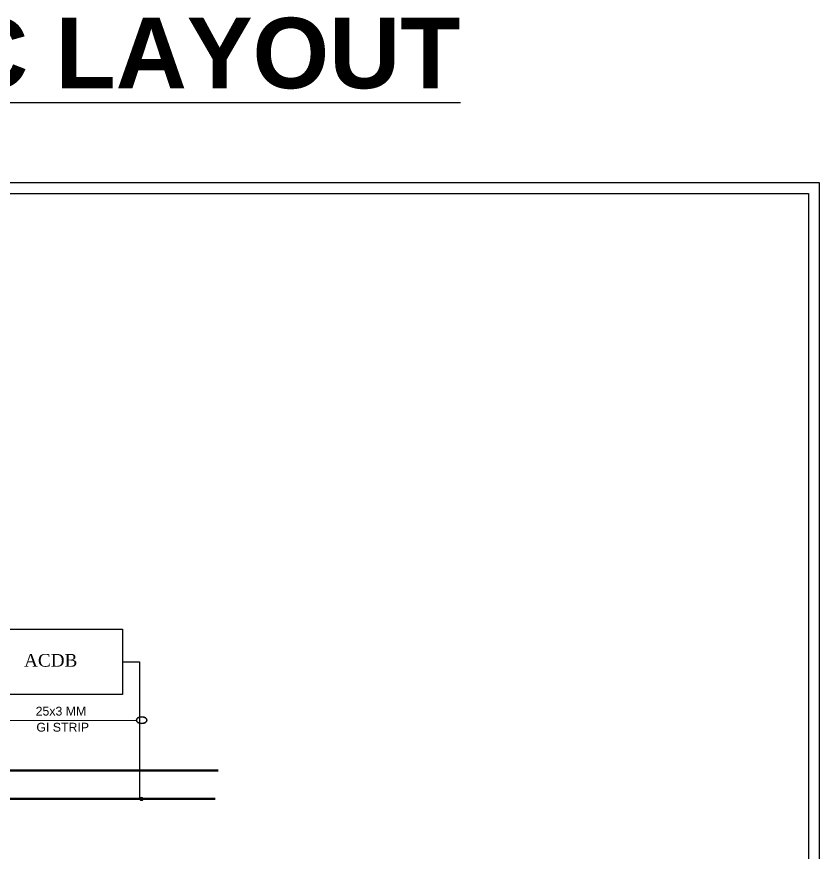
# Model space of a CAD drawing. Extents: x 3505867 to 3988380, y -625948 to -590408.
# Drawn here: x 3727261 to 3744332, y -608178 to -590408 of the extents above; entities that cross this region are included whole.
import ezdxf
from ezdxf.enums import TextEntityAlignment as Align

# ---------------------------------------------------------------- set-up
doc = ezdxf.new("R2010")
doc.units = 0
doc.header["$LTSCALE"] = 6
doc.header["$MEASUREMENT"] = 0
doc.layers.get('0').update_dxf_attribs({"linetype": 'CONTINUOUS'})
doc.layers.add('EP', color=3, linetype='CONTINUOUS')
doc.layers.add('TITLE', color=7, linetype='CONTINUOUS')
doc.styles.add('ARIAL', font='')
doc.styles.add('ROMANS', font='romans.shx')
doc.styles.get("Standard").update_dxf_attribs({"font": 'SIMPLEX'})
doc.styles.add('TIMES_R', font='', dxfattribs={"height": 1.25})
doc.styles.get('ARIAL').set_extended_font_data('Arial')
doc.styles.get('TIMES_R').set_extended_font_data('Times New Roman')
doc.linetypes.add('GI_CABLE_SUPPLY', pattern='A,12.7,-5.08,["GI",Standard,S=2.54,R=0,X=-2.54,Y=-1.27],-5.08', length=22.86)
doc.dimstyles.new('cab.dim', dxfattribs={"dimscale": 1.1, "dimtxt": 115, "dimasz": 100, "dimexe": 10, "dimexo": 50, "dimgap": 35, "dimtad": 1, "dimdec": 0, "dimzin": 0, "dimdsep": 46, "dimtxsty": 'ROMANS', "dimcen": 0, "dimdle": 100, "dimclrd": 8, "dimclre": 8, "dimclrt": 7, "dimadec": 0, "dimazin": 0, "dimtfac": 1, "dimtdec": 0, "dimtofl": 0, "dimtmove": 0, "dimatfit": 3, "dimfxl": 1, "dimtolj": 1, "dimtzin": 0, "dimarcsym": 0})

msp = doc.modelspace()

# ---------------------------------------------------------------- linework, layer by layer
for points in [[(3744332.2, -593936.6), (3744332.2, -625948), (3699251, -625948), (3699251, -593936.6)], [(3744100.4, -594168.4), (3744100.4, -625716.2), (3699482.8, -625716.2), (3699482.8, -594168.4)]]:
    msp.add_lwpolyline(points, close=True)
at = {"layer": 'EP', "color": 1, "linetype": 'GI_CABLE_SUPPLY', "ltscale": 10, "const_width": 50}
for points in [[(3731485.8, -607044.2), (3707968.4, -607044.2), (3707968.4, -598593.2)], [(3708870.8, -606437.6), (3731552.1, -606437.6)]]:
    msp.add_lwpolyline(points, dxfattribs=at)
at = {"layer": 'EP', "color": 6}
msp.add_lwpolyline([(3729513.7, -604820.6), (3726730.5, -604820.6), (3726730.5, -603432.8), (3729513.7, -603432.8)], close=True, dxfattribs=at)
msp.add_lwpolyline([(3729513.7, -604820.6), (3726730.5, -604820.6), (3726730.5, -603432.8), (3729513.7, -603432.8)], close=True, dxfattribs=at)
at = {"layer": 'EP', "color": 5}
msp.add_lwpolyline([(3729513.7, -604126.7), (3729875.5, -604126.7), (3729875.5, -607044.2)], dxfattribs=at)
at = {"layer": 'EP', "color": 7, "lineweight": 35, "const_width": 44.5}
msp.add_lwpolyline([(3729893, -607044.2, 1), (3729939.8, -607044.2, 1)], format="xyb", close=True, dxfattribs=at)
at = {"layer": 'EP', "color": 7, "lineweight": 35, "extrusion": (0, 0, -1)}
msp.add_ellipse((3729918.9, -605369.5), major_axis=(-112.4, 0), ratio=0.6155194, dxfattribs=at)

# ---------------------------------------------------------------- texts
at = {"layer": 'EP', "color": 7, "style": 'TIMES_R'}
msp.add_text('ACDB', height=270, dxfattribs=at).set_placement((3727984.8, -604230.7), align=Align.CENTER)
at = {"layer": 'EP', "color": 7, "lineweight": -3, "style": 'ARIAL'}
for s, p in [('25x3 MM ', (3727663.3, -605269.8)), ('GI STRIP', (3727679.5, -605611.9))]:
    msp.add_text(s, height=187.5, dxfattribs=at).set_placement(p)
at = {"layer": 'TITLE', "color": 6, "insert": (3720113.4, -590430.4), "char_height": 1500, "width": 36564.74, "attachment_point": 2, "style": 'ARIAL'}
msp.add_mtext('{\\L\\fArial|b1|i0|c0|p34;EARTHING SCHEMATIC LAYOUT}', dxfattribs=at)

# ---------------------------------------------------------------- leaders
at = {"layer": 'EP'}
msp.add_leader([(3726458.4, -605373.1), (3729806.5, -605369.5)], dimstyle='cab.dim', override={"dimasz": 200, "dimtad": 0, "dimclrd": 7}, dxfattribs=at)

doc.saveas('drawing.dxf')
